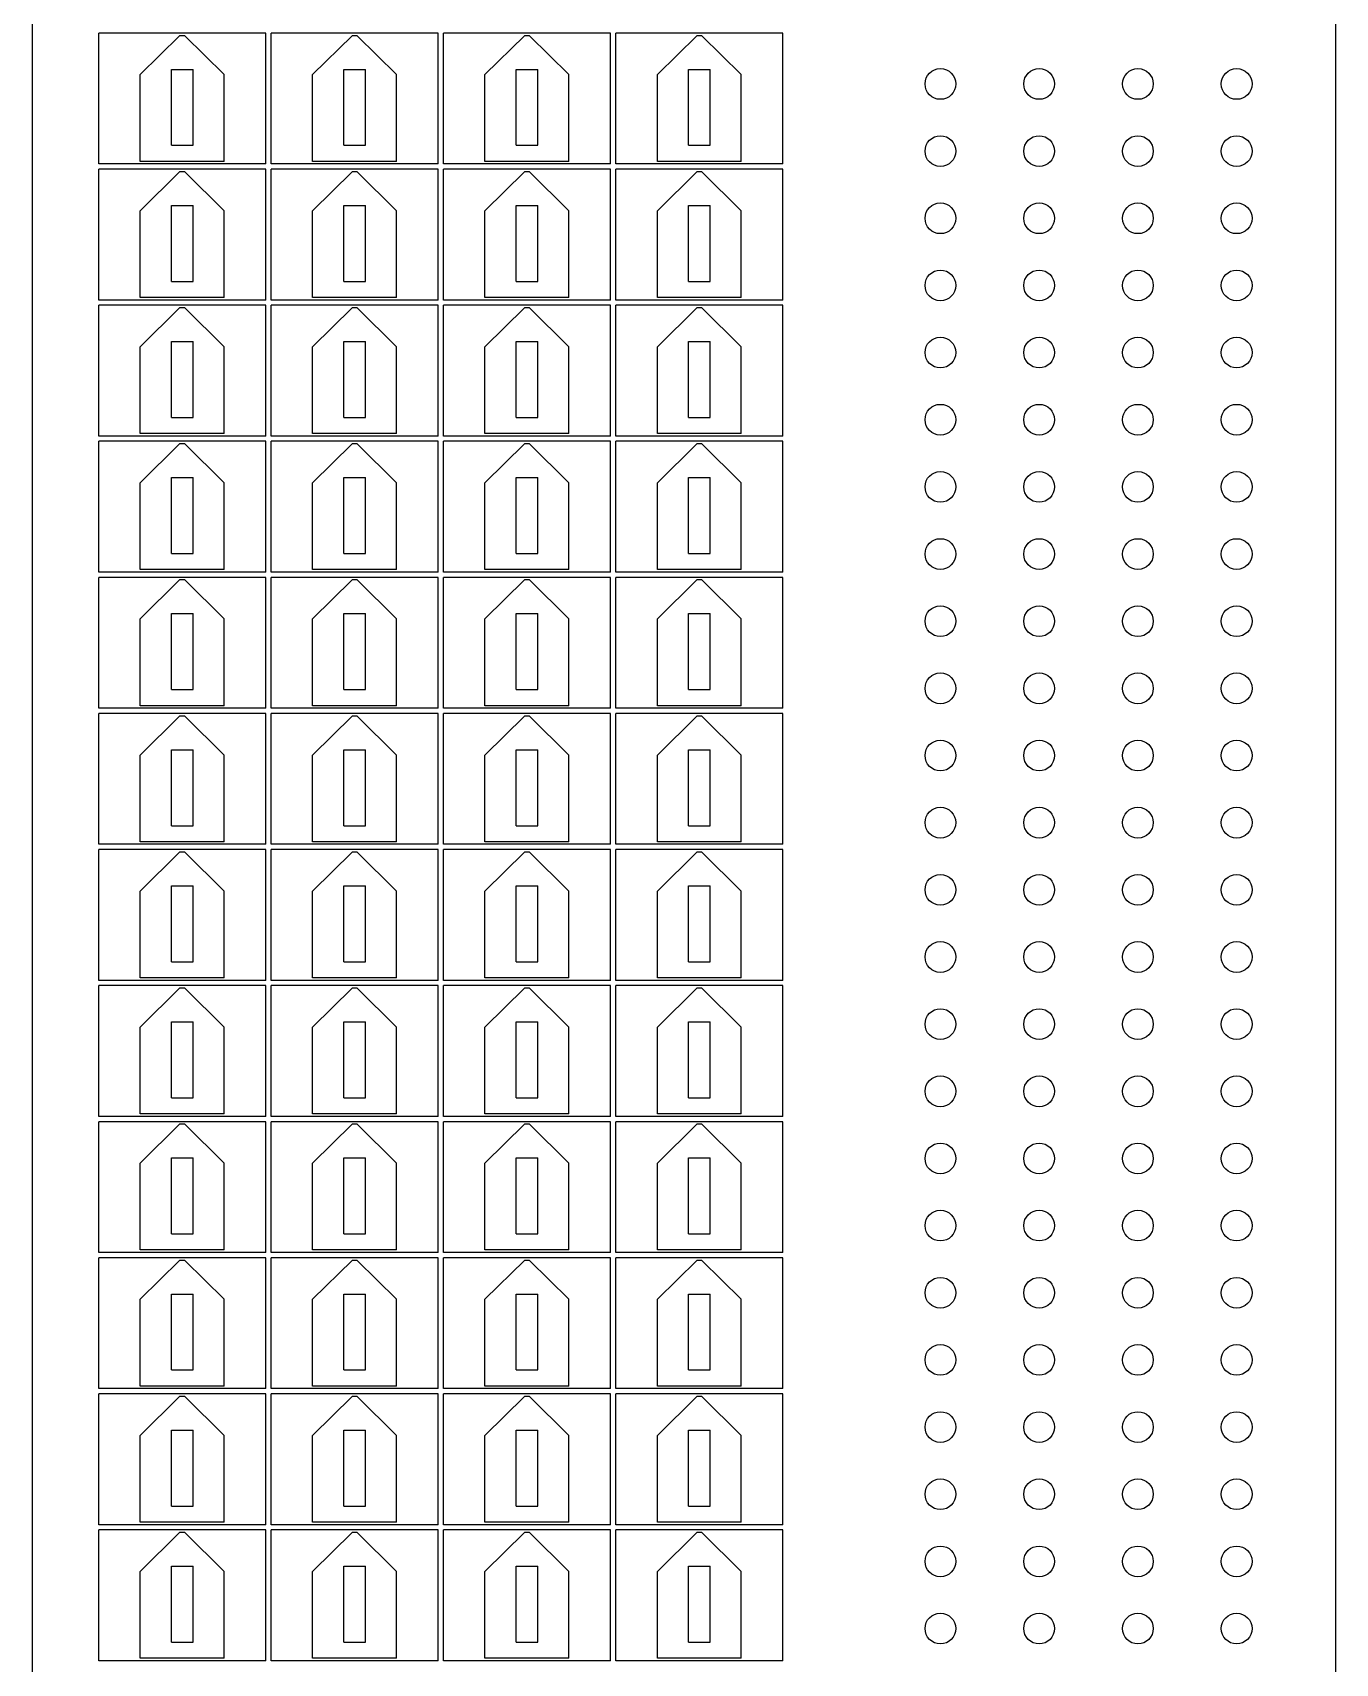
# Model space of a CAD drawing. Header units: millimetres. Extents: x 841 to 1682, y 0 to 594.
# Drawn here: x 1204.242 to 1208.005, y 458.581 to 463.293 of the extents above; entities that cross this region are included whole.
import ezdxf

# ---------------------------------------------------------------- set-up
doc = ezdxf.new("R2010")
doc.units = ezdxf.units.MM
doc.layers.add('A', color=4, linetype='Continuous')

msp = doc.modelspace()

# ---------------------------------------------------------------- linework, layer by layer
at = {"layer": 'A'}
for p, q in [((1204.2418, 454.5347), (1204.2418, 467.327)), ((1208.005, 465.8374), (1208.005, 455.6454))]:
    msp.add_line(p, q, dxfattribs=at)
at = {"layer": 'A', "color": 2}
for p, q in [((1204.9155, 463.2913), (1204.4327, 463.2913)), ((1204.4327, 462.9132), (1204.4327, 463.2913)), ((1204.6665, 463.2838), (1204.5528, 463.1712)), ((1204.6817, 463.2838), (1204.6665, 463.2838)), ((1204.6817, 463.2838), (1204.7954, 463.1712)), ((1204.9155, 462.9132), (1204.9155, 463.2913)), ((1205.4134, 463.2913), (1204.9306, 463.2913)), ((1204.9306, 462.9132), (1204.9306, 463.2913)), ((1205.1644, 463.2838), (1205.0507, 463.1712)), ((1205.1796, 463.2838), (1205.1644, 463.2838)), ((1205.1796, 463.2838), (1205.2933, 463.1712)), ((1205.4134, 462.9132), (1205.4134, 463.2913)), ((1205.9112, 463.2913), (1205.4284, 463.2913)), ((1205.4284, 462.9132), (1205.4284, 463.2913)), ((1205.6622, 463.2838), (1205.5485, 463.1712)), ((1205.6774, 463.2838), (1205.6622, 463.2838)), ((1205.6774, 463.2838), (1205.7911, 463.1712)), ((1205.9112, 462.9132), (1205.9112, 463.2913)), ((1206.4091, 463.2913), (1205.9262, 463.2913)), ((1205.9262, 462.9132), (1205.9262, 463.2913)), ((1206.1601, 463.2838), (1206.0464, 463.1712)), ((1206.1752, 463.2838), (1206.1601, 463.2838)), ((1206.1752, 463.2838), (1206.289, 463.1712)), ((1206.4091, 462.9132), (1206.4091, 463.2913)), ((1204.5528, 462.9207), (1204.5528, 463.1712)), ((1204.6429, 463.1865), (1204.7053, 463.1865)), ((1204.6429, 462.967), (1204.6429, 463.1865)), ((1204.7053, 462.967), (1204.7053, 463.1865)), ((1204.7954, 462.9207), (1204.7954, 463.1712)), ((1205.0507, 462.9207), (1205.0507, 463.1712)), ((1205.1408, 463.1865), (1205.2032, 463.1865)), ((1205.1408, 462.967), (1205.1408, 463.1865)), ((1205.2032, 462.967), (1205.2032, 463.1865)), ((1205.2933, 462.9207), (1205.2933, 463.1712)), ((1205.5485, 462.9207), (1205.5485, 463.1712)), ((1205.6386, 463.1865), (1205.701, 463.1865)), ((1205.6386, 462.967), (1205.6386, 463.1865)), ((1205.701, 462.967), (1205.701, 463.1865)), ((1205.7911, 462.9207), (1205.7911, 463.1712)), ((1206.0464, 462.9207), (1206.0464, 463.1712)), ((1206.1365, 463.1865), (1206.1989, 463.1865)), ((1206.1365, 462.967), (1206.1365, 463.1865)), ((1206.1989, 462.967), (1206.1989, 463.1865)), ((1206.289, 462.9207), (1206.289, 463.1712)), ((1204.6429, 462.967), (1204.7053, 462.967)), ((1205.1408, 462.967), (1205.2032, 462.967)), ((1205.6386, 462.967), (1205.701, 462.967)), ((1206.1365, 462.967), (1206.1989, 462.967)), ((1204.9155, 462.9132), (1204.4327, 462.9132)), ((1204.4327, 462.52), (1204.4327, 462.8982)), ((1204.9155, 462.8982), (1204.4327, 462.8982)), ((1204.7954, 462.9207), (1204.5528, 462.9207)), ((1204.6665, 462.8907), (1204.5528, 462.778)), ((1204.6817, 462.8907), (1204.6665, 462.8907)), ((1204.6817, 462.8907), (1204.7954, 462.778)), ((1204.9155, 462.52), (1204.9155, 462.8982)), ((1205.4134, 462.9132), (1204.9306, 462.9132)), ((1204.9306, 462.52), (1204.9306, 462.8982)), ((1205.4134, 462.8982), (1204.9306, 462.8982)), ((1205.2933, 462.9207), (1205.0507, 462.9207)), ((1205.1644, 462.8907), (1205.0507, 462.778)), ((1205.1796, 462.8907), (1205.1644, 462.8907)), ((1205.1796, 462.8907), (1205.2933, 462.778)), ((1205.4134, 462.52), (1205.4134, 462.8982)), ((1205.9112, 462.9132), (1205.4284, 462.9132)), ((1205.4284, 462.52), (1205.4284, 462.8982)), ((1205.9112, 462.8982), (1205.4284, 462.8982)), ((1205.7911, 462.9207), (1205.5485, 462.9207)), ((1205.6622, 462.8907), (1205.5485, 462.778)), ((1205.6774, 462.8907), (1205.6622, 462.8907)), ((1205.6774, 462.8907), (1205.7911, 462.778)), ((1205.9112, 462.52), (1205.9112, 462.8982)), ((1206.4091, 462.9132), (1205.9262, 462.9132)), ((1206.4091, 462.8982), (1205.9262, 462.8982)), ((1205.9262, 462.52), (1205.9262, 462.8982)), ((1206.289, 462.9207), (1206.0464, 462.9207)), ((1206.1601, 462.8907), (1206.0464, 462.778)), ((1206.1752, 462.8907), (1206.1601, 462.8907)), ((1206.1752, 462.8907), (1206.289, 462.778)), ((1206.4091, 462.52), (1206.4091, 462.8982)), ((1204.6429, 462.5738), (1204.6429, 462.7934)), ((1204.6429, 462.7934), (1204.7053, 462.7934)), ((1204.7053, 462.5738), (1204.7053, 462.7934)), ((1205.1408, 462.5738), (1205.1408, 462.7934)), ((1205.1408, 462.7934), (1205.2032, 462.7934)), ((1205.2032, 462.5738), (1205.2032, 462.7934)), ((1205.6386, 462.5738), (1205.6386, 462.7934)), ((1205.6386, 462.7934), (1205.701, 462.7934)), ((1205.701, 462.5738), (1205.701, 462.7934)), ((1206.1365, 462.7934), (1206.1989, 462.7934)), ((1206.1365, 462.5738), (1206.1365, 462.7934)), ((1206.1989, 462.5738), (1206.1989, 462.7934)), ((1204.5528, 462.5275), (1204.5528, 462.778)), ((1204.7954, 462.5275), (1204.7954, 462.778)), ((1205.0507, 462.5275), (1205.0507, 462.778)), ((1205.2933, 462.5275), (1205.2933, 462.778)), ((1205.5485, 462.5275), (1205.5485, 462.778)), ((1205.7911, 462.5275), (1205.7911, 462.778)), ((1206.0464, 462.5275), (1206.0464, 462.778)), ((1206.289, 462.5275), (1206.289, 462.778)), ((1204.6429, 462.5738), (1204.7053, 462.5738)), ((1205.1408, 462.5738), (1205.2032, 462.5738)), ((1205.6386, 462.5738), (1205.701, 462.5738)), ((1206.1365, 462.5738), (1206.1989, 462.5738)), ((1204.9155, 462.52), (1204.4327, 462.52)), ((1204.9155, 462.505), (1204.4327, 462.505)), ((1204.4327, 462.1269), (1204.4327, 462.505)), ((1204.7954, 462.5275), (1204.5528, 462.5275)), ((1204.9155, 462.1269), (1204.9155, 462.505)), ((1205.4134, 462.52), (1204.9306, 462.52)), ((1204.9306, 462.1269), (1204.9306, 462.505)), ((1205.4134, 462.505), (1204.9306, 462.505)), ((1205.2933, 462.5275), (1205.0507, 462.5275)), ((1205.4134, 462.1269), (1205.4134, 462.505)), ((1205.9112, 462.52), (1205.4284, 462.52)), ((1205.4284, 462.1269), (1205.4284, 462.505)), ((1205.9112, 462.505), (1205.4284, 462.505)), ((1205.7911, 462.5275), (1205.5485, 462.5275)), ((1205.9112, 462.1269), (1205.9112, 462.505)), ((1206.4091, 462.52), (1205.9262, 462.52)), ((1206.4091, 462.505), (1205.9262, 462.505)), ((1205.9262, 462.1269), (1205.9262, 462.505)), ((1206.289, 462.5275), (1206.0464, 462.5275)), ((1206.4091, 462.1269), (1206.4091, 462.505)), ((1204.6665, 462.4975), (1204.5528, 462.3849)), ((1204.6817, 462.4975), (1204.6665, 462.4975)), ((1204.6817, 462.4975), (1204.7954, 462.3849)), ((1205.1644, 462.4975), (1205.0507, 462.3849)), ((1205.1796, 462.4975), (1205.1644, 462.4975)), ((1205.1796, 462.4975), (1205.2933, 462.3849)), ((1205.6622, 462.4975), (1205.5485, 462.3849)), ((1205.6774, 462.4975), (1205.6622, 462.4975)), ((1205.6774, 462.4975), (1205.7911, 462.3849)), ((1206.1601, 462.4975), (1206.0464, 462.3849)), ((1206.1752, 462.4975), (1206.1601, 462.4975)), ((1206.1752, 462.4975), (1206.289, 462.3849)), ((1204.5528, 462.1344), (1204.5528, 462.3849)), ((1204.6429, 462.4002), (1204.7053, 462.4002)), ((1204.6429, 462.1807), (1204.6429, 462.4002)), ((1204.7053, 462.1807), (1204.7053, 462.4002)), ((1204.7954, 462.1344), (1204.7954, 462.3849)), ((1205.0507, 462.1344), (1205.0507, 462.3849)), ((1205.1408, 462.4002), (1205.2032, 462.4002)), ((1205.1408, 462.1807), (1205.1408, 462.4002)), ((1205.2032, 462.1807), (1205.2032, 462.4002)), ((1205.2933, 462.1344), (1205.2933, 462.3849)), ((1205.5485, 462.1344), (1205.5485, 462.3849)), ((1205.6386, 462.4002), (1205.701, 462.4002)), ((1205.6386, 462.1807), (1205.6386, 462.4002)), ((1205.701, 462.1807), (1205.701, 462.4002)), ((1205.7911, 462.1344), (1205.7911, 462.3849)), ((1206.0464, 462.1344), (1206.0464, 462.3849)), ((1206.1365, 462.4002), (1206.1989, 462.4002)), ((1206.1365, 462.1807), (1206.1365, 462.4002)), ((1206.1989, 462.1807), (1206.1989, 462.4002)), ((1206.289, 462.1344), (1206.289, 462.3849)), ((1204.6429, 462.1807), (1204.7053, 462.1807)), ((1205.1408, 462.1807), (1205.2032, 462.1807)), ((1205.6386, 462.1807), (1205.701, 462.1807)), ((1206.1365, 462.1807), (1206.1989, 462.1807)), ((1204.9155, 462.1269), (1204.4327, 462.1269)), ((1204.7954, 462.1344), (1204.5528, 462.1344)), ((1205.4134, 462.1269), (1204.9306, 462.1269)), ((1205.2933, 462.1344), (1205.0507, 462.1344)), ((1205.9112, 462.1269), (1205.4284, 462.1269)), ((1205.7911, 462.1344), (1205.5485, 462.1344)), ((1206.4091, 462.1269), (1205.9262, 462.1269)), ((1206.289, 462.1344), (1206.0464, 462.1344)), ((1204.4327, 461.7337), (1204.4327, 462.1118)), ((1204.9155, 462.1118), (1204.4327, 462.1118)), ((1204.6665, 462.1043), (1204.5528, 461.9917)), ((1204.6817, 462.1043), (1204.6665, 462.1043)), ((1204.6817, 462.1043), (1204.7954, 461.9917)), ((1204.9155, 461.7337), (1204.9155, 462.1118)), ((1204.9306, 461.7337), (1204.9306, 462.1118)), ((1205.4134, 462.1118), (1204.9306, 462.1118)), ((1205.1644, 462.1043), (1205.0507, 461.9917)), ((1205.1796, 462.1043), (1205.1644, 462.1043)), ((1205.1796, 462.1043), (1205.2933, 461.9917)), ((1205.4134, 461.7337), (1205.4134, 462.1118)), ((1205.4284, 461.7337), (1205.4284, 462.1118)), ((1205.9112, 462.1118), (1205.4284, 462.1118)), ((1205.6622, 462.1043), (1205.5485, 461.9917)), ((1205.6774, 462.1043), (1205.6622, 462.1043)), ((1205.6774, 462.1043), (1205.7911, 461.9917)), ((1205.9112, 461.7337), (1205.9112, 462.1118)), ((1206.4091, 462.1118), (1205.9262, 462.1118)), ((1205.9262, 461.7337), (1205.9262, 462.1118)), ((1206.1601, 462.1043), (1206.0464, 461.9917)), ((1206.1752, 462.1043), (1206.1601, 462.1043)), ((1206.1752, 462.1043), (1206.289, 461.9917)), ((1206.4091, 461.7337), (1206.4091, 462.1118)), ((1204.5528, 461.7412), (1204.5528, 461.9917)), ((1204.6429, 461.7875), (1204.6429, 462.007)), ((1204.6429, 462.007), (1204.7053, 462.007)), ((1204.7053, 461.7875), (1204.7053, 462.007)), ((1204.7954, 461.7412), (1204.7954, 461.9917)), ((1205.0507, 461.7412), (1205.0507, 461.9917)), ((1205.1408, 461.7875), (1205.1408, 462.007)), ((1205.1408, 462.007), (1205.2032, 462.007)), ((1205.2032, 461.7875), (1205.2032, 462.007)), ((1205.2933, 461.7412), (1205.2933, 461.9917)), ((1205.5485, 461.7412), (1205.5485, 461.9917)), ((1205.6386, 461.7875), (1205.6386, 462.007)), ((1205.6386, 462.007), (1205.701, 462.007)), ((1205.701, 461.7875), (1205.701, 462.007)), ((1205.7911, 461.7412), (1205.7911, 461.9917)), ((1206.0464, 461.7412), (1206.0464, 461.9917)), ((1206.1365, 461.7875), (1206.1365, 462.007)), ((1206.1365, 462.007), (1206.1989, 462.007)), ((1206.1989, 461.7875), (1206.1989, 462.007)), ((1206.289, 461.7412), (1206.289, 461.9917)), ((1204.6429, 461.7875), (1204.7053, 461.7875)), ((1205.1408, 461.7875), (1205.2032, 461.7875)), ((1205.6386, 461.7875), (1205.701, 461.7875)), ((1206.1365, 461.7875), (1206.1989, 461.7875)), ((1204.9155, 461.7337), (1204.4327, 461.7337)), ((1204.9155, 461.7187), (1204.4327, 461.7187)), ((1204.4327, 461.3405), (1204.4327, 461.7187)), ((1204.7954, 461.7412), (1204.5528, 461.7412)), ((1204.6665, 461.7112), (1204.5528, 461.5986)), ((1204.6817, 461.7112), (1204.6665, 461.7112)), ((1204.6817, 461.7112), (1204.7954, 461.5986)), ((1204.9155, 461.3405), (1204.9155, 461.7187)), ((1205.4134, 461.7337), (1204.9306, 461.7337)), ((1205.4134, 461.7187), (1204.9306, 461.7187)), ((1204.9306, 461.3405), (1204.9306, 461.7187)), ((1205.2933, 461.7412), (1205.0507, 461.7412)), ((1205.1644, 461.7112), (1205.0507, 461.5986)), ((1205.1796, 461.7112), (1205.1644, 461.7112)), ((1205.1796, 461.7112), (1205.2933, 461.5986)), ((1205.4134, 461.3405), (1205.4134, 461.7187)), ((1205.9112, 461.7337), (1205.4284, 461.7337)), ((1205.4284, 461.3405), (1205.4284, 461.7187)), ((1205.9112, 461.7187), (1205.4284, 461.7187)), ((1205.7911, 461.7412), (1205.5485, 461.7412)), ((1205.6622, 461.7112), (1205.5485, 461.5986)), ((1205.6774, 461.7112), (1205.6622, 461.7112)), ((1205.6774, 461.7112), (1205.7911, 461.5986)), ((1205.9112, 461.3405), (1205.9112, 461.7187)), ((1206.4091, 461.7337), (1205.9262, 461.7337)), ((1206.4091, 461.7187), (1205.9262, 461.7187)), ((1205.9262, 461.3405), (1205.9262, 461.7187)), ((1206.289, 461.7412), (1206.0464, 461.7412)), ((1206.1601, 461.7112), (1206.0464, 461.5986)), ((1206.1752, 461.7112), (1206.1601, 461.7112)), ((1206.1752, 461.7112), (1206.289, 461.5986)), ((1206.4091, 461.3405), (1206.4091, 461.7187)), ((1204.6429, 461.3944), (1204.6429, 461.6139)), ((1204.6429, 461.6139), (1204.7053, 461.6139)), ((1204.7053, 461.3944), (1204.7053, 461.6139)), ((1205.1408, 461.6139), (1205.2032, 461.6139)), ((1205.1408, 461.3944), (1205.1408, 461.6139)), ((1205.2032, 461.3944), (1205.2032, 461.6139)), ((1205.6386, 461.6139), (1205.701, 461.6139)), ((1205.6386, 461.3944), (1205.6386, 461.6139)), ((1205.701, 461.3944), (1205.701, 461.6139)), ((1206.1365, 461.6139), (1206.1989, 461.6139)), ((1206.1365, 461.3944), (1206.1365, 461.6139)), ((1206.1989, 461.3944), (1206.1989, 461.6139)), ((1204.5528, 461.348), (1204.5528, 461.5986)), ((1204.7954, 461.348), (1204.7954, 461.5986)), ((1205.0507, 461.348), (1205.0507, 461.5986)), ((1205.2933, 461.348), (1205.2933, 461.5986)), ((1205.5485, 461.348), (1205.5485, 461.5986)), ((1205.7911, 461.348), (1205.7911, 461.5986)), ((1206.0464, 461.348), (1206.0464, 461.5986)), ((1206.289, 461.348), (1206.289, 461.5986)), ((1204.6429, 461.3944), (1204.7053, 461.3944)), ((1205.1408, 461.3944), (1205.2032, 461.3944)), ((1205.6386, 461.3944), (1205.701, 461.3944)), ((1206.1365, 461.3944), (1206.1989, 461.3944)), ((1204.9155, 461.3405), (1204.4327, 461.3405)), ((1204.9155, 461.3255), (1204.4327, 461.3255)), ((1204.4327, 460.9474), (1204.4327, 461.3255)), ((1204.7954, 461.348), (1204.5528, 461.348)), ((1204.9155, 460.9474), (1204.9155, 461.3255)), ((1205.4134, 461.3405), (1204.9306, 461.3405)), ((1204.9306, 460.9474), (1204.9306, 461.3255)), ((1205.4134, 461.3255), (1204.9306, 461.3255)), ((1205.2933, 461.348), (1205.0507, 461.348)), ((1205.4134, 460.9474), (1205.4134, 461.3255)), ((1205.9112, 461.3405), (1205.4284, 461.3405)), ((1205.4284, 460.9474), (1205.4284, 461.3255)), ((1205.9112, 461.3255), (1205.4284, 461.3255)), ((1205.7911, 461.348), (1205.5485, 461.348)), ((1205.9112, 460.9474), (1205.9112, 461.3255)), ((1206.4091, 461.3405), (1205.9262, 461.3405)), ((1206.4091, 461.3255), (1205.9262, 461.3255)), ((1205.9262, 460.9474), (1205.9262, 461.3255)), ((1206.289, 461.348), (1206.0464, 461.348)), ((1206.4091, 460.9474), (1206.4091, 461.3255)), ((1204.6665, 461.318), (1204.5528, 461.2054)), ((1204.6817, 461.318), (1204.6665, 461.318)), ((1204.6817, 461.318), (1204.7954, 461.2054)), ((1205.1644, 461.318), (1205.0507, 461.2054)), ((1205.1796, 461.318), (1205.1644, 461.318)), ((1205.1796, 461.318), (1205.2933, 461.2054)), ((1205.6622, 461.318), (1205.5485, 461.2054)), ((1205.6774, 461.318), (1205.6622, 461.318)), ((1205.6774, 461.318), (1205.7911, 461.2054)), ((1206.1601, 461.318), (1206.0464, 461.2054)), ((1206.1752, 461.318), (1206.1601, 461.318)), ((1206.1752, 461.318), (1206.289, 461.2054)), ((1204.5528, 460.9549), (1204.5528, 461.2054)), ((1204.6429, 461.0012), (1204.6429, 461.2207)), ((1204.6429, 461.2207), (1204.7053, 461.2207)), ((1204.7053, 461.0012), (1204.7053, 461.2207)), ((1204.7954, 460.9549), (1204.7954, 461.2054)), ((1205.0507, 460.9549), (1205.0507, 461.2054)), ((1205.1408, 461.2207), (1205.2032, 461.2207)), ((1205.1408, 461.0012), (1205.1408, 461.2207)), ((1205.2032, 461.0012), (1205.2032, 461.2207)), ((1205.2933, 460.9549), (1205.2933, 461.2054)), ((1205.5485, 460.9549), (1205.5485, 461.2054)), ((1205.6386, 461.2207), (1205.701, 461.2207)), ((1205.6386, 461.0012), (1205.6386, 461.2207)), ((1205.701, 461.0012), (1205.701, 461.2207)), ((1205.7911, 460.9549), (1205.7911, 461.2054)), ((1206.0464, 460.9549), (1206.0464, 461.2054)), ((1206.1365, 461.2207), (1206.1989, 461.2207)), ((1206.1365, 461.0012), (1206.1365, 461.2207)), ((1206.1989, 461.0012), (1206.1989, 461.2207)), ((1206.289, 460.9549), (1206.289, 461.2054)), ((1204.6429, 461.0012), (1204.7053, 461.0012)), ((1205.1408, 461.0012), (1205.2032, 461.0012)), ((1205.6386, 461.0012), (1205.701, 461.0012)), ((1206.1365, 461.0012), (1206.1989, 461.0012)), ((1204.9155, 460.9474), (1204.4327, 460.9474)), ((1204.7954, 460.9549), (1204.5528, 460.9549)), ((1205.4134, 460.9474), (1204.9306, 460.9474)), ((1205.2933, 460.9549), (1205.0507, 460.9549)), ((1205.9112, 460.9474), (1205.4284, 460.9474)), ((1205.7911, 460.9549), (1205.5485, 460.9549)), ((1206.4091, 460.9474), (1205.9262, 460.9474)), ((1206.289, 460.9549), (1206.0464, 460.9549)), ((1204.9155, 460.9324), (1204.4327, 460.9324)), ((1204.4327, 460.5542), (1204.4327, 460.9324)), ((1204.6665, 460.9249), (1204.5528, 460.8122)), ((1204.6817, 460.9249), (1204.6665, 460.9249)), ((1204.6817, 460.9249), (1204.7954, 460.8122)), ((1204.9155, 460.5542), (1204.9155, 460.9324)), ((1204.9306, 460.5542), (1204.9306, 460.9324)), ((1205.4134, 460.9324), (1204.9306, 460.9324)), ((1205.1644, 460.9249), (1205.0507, 460.8122)), ((1205.1796, 460.9249), (1205.1644, 460.9249)), ((1205.1796, 460.9249), (1205.2933, 460.8122)), ((1205.4134, 460.5542), (1205.4134, 460.9324)), ((1205.4284, 460.5542), (1205.4284, 460.9324)), ((1205.9112, 460.9324), (1205.4284, 460.9324)), ((1205.6622, 460.9249), (1205.5485, 460.8122)), ((1205.6774, 460.9249), (1205.6622, 460.9249)), ((1205.6774, 460.9249), (1205.7911, 460.8122)), ((1205.9112, 460.5542), (1205.9112, 460.9324)), ((1206.4091, 460.9324), (1205.9262, 460.9324)), ((1205.9262, 460.5542), (1205.9262, 460.9324)), ((1206.1601, 460.9249), (1206.0464, 460.8122)), ((1206.1752, 460.9249), (1206.1601, 460.9249)), ((1206.1752, 460.9249), (1206.289, 460.8122)), ((1206.4091, 460.5542), (1206.4091, 460.9324)), ((1204.5528, 460.5617), (1204.5528, 460.8122)), ((1204.6429, 460.608), (1204.6429, 460.8276)), ((1204.6429, 460.8276), (1204.7053, 460.8276)), ((1204.7053, 460.608), (1204.7053, 460.8276)), ((1204.7954, 460.5617), (1204.7954, 460.8122)), ((1205.0507, 460.5617), (1205.0507, 460.8122)), ((1205.1408, 460.8276), (1205.2032, 460.8276)), ((1205.1408, 460.608), (1205.1408, 460.8276)), ((1205.2032, 460.608), (1205.2032, 460.8276)), ((1205.2933, 460.5617), (1205.2933, 460.8122)), ((1205.5485, 460.5617), (1205.5485, 460.8122)), ((1205.6386, 460.8276), (1205.701, 460.8276)), ((1205.6386, 460.608), (1205.6386, 460.8276)), ((1205.701, 460.608), (1205.701, 460.8276)), ((1205.7911, 460.5617), (1205.7911, 460.8122)), ((1206.0464, 460.5617), (1206.0464, 460.8122)), ((1206.1365, 460.8276), (1206.1989, 460.8276)), ((1206.1365, 460.608), (1206.1365, 460.8276)), ((1206.1989, 460.608), (1206.1989, 460.8276)), ((1206.289, 460.5617), (1206.289, 460.8122)), ((1204.6429, 460.608), (1204.7053, 460.608)), ((1205.1408, 460.608), (1205.2032, 460.608)), ((1205.6386, 460.608), (1205.701, 460.608)), ((1206.1365, 460.608), (1206.1989, 460.608)), ((1204.9155, 460.5542), (1204.4327, 460.5542)), ((1204.9155, 460.5392), (1204.4327, 460.5392)), ((1204.4327, 460.1611), (1204.4327, 460.5392)), ((1204.7954, 460.5617), (1204.5528, 460.5617)), ((1204.6665, 460.5317), (1204.5528, 460.4191)), ((1204.6817, 460.5317), (1204.6665, 460.5317)), ((1204.6817, 460.5317), (1204.7954, 460.4191)), ((1204.9155, 460.1611), (1204.9155, 460.5392)), ((1205.4134, 460.5542), (1204.9306, 460.5542)), ((1205.4134, 460.5392), (1204.9306, 460.5392)), ((1204.9306, 460.1611), (1204.9306, 460.5392)), ((1205.2933, 460.5617), (1205.0507, 460.5617)), ((1205.1644, 460.5317), (1205.0507, 460.4191)), ((1205.1796, 460.5317), (1205.1644, 460.5317)), ((1205.1796, 460.5317), (1205.2933, 460.4191)), ((1205.4134, 460.1611), (1205.4134, 460.5392)), ((1205.9112, 460.5542), (1205.4284, 460.5542)), ((1205.9112, 460.5392), (1205.4284, 460.5392)), ((1205.4284, 460.1611), (1205.4284, 460.5392)), ((1205.7911, 460.5617), (1205.5485, 460.5617)), ((1205.6622, 460.5317), (1205.5485, 460.4191)), ((1205.6774, 460.5317), (1205.6622, 460.5317)), ((1205.6774, 460.5317), (1205.7911, 460.4191)), ((1205.9112, 460.1611), (1205.9112, 460.5392)), ((1206.4091, 460.5542), (1205.9262, 460.5542)), ((1206.4091, 460.5392), (1205.9262, 460.5392)), ((1205.9262, 460.1611), (1205.9262, 460.5392)), ((1206.289, 460.5617), (1206.0464, 460.5617)), ((1206.1601, 460.5317), (1206.0464, 460.4191)), ((1206.1752, 460.5317), (1206.1601, 460.5317)), ((1206.1752, 460.5317), (1206.289, 460.4191)), ((1206.4091, 460.1611), (1206.4091, 460.5392)), ((1204.6429, 460.4344), (1204.7053, 460.4344)), ((1204.6429, 460.2149), (1204.6429, 460.4344)), ((1204.7053, 460.2149), (1204.7053, 460.4344)), ((1205.1408, 460.4344), (1205.2032, 460.4344)), ((1205.1408, 460.2149), (1205.1408, 460.4344)), ((1205.2032, 460.2149), (1205.2032, 460.4344)), ((1205.6386, 460.4344), (1205.701, 460.4344)), ((1205.6386, 460.2149), (1205.6386, 460.4344)), ((1205.701, 460.2149), (1205.701, 460.4344)), ((1206.1365, 460.4344), (1206.1989, 460.4344)), ((1206.1365, 460.2149), (1206.1365, 460.4344)), ((1206.1989, 460.2149), (1206.1989, 460.4344)), ((1204.5528, 460.1686), (1204.5528, 460.4191)), ((1204.7954, 460.1686), (1204.7954, 460.4191)), ((1205.0507, 460.1686), (1205.0507, 460.4191)), ((1205.2933, 460.1686), (1205.2933, 460.4191)), ((1205.5485, 460.1686), (1205.5485, 460.4191)), ((1205.7911, 460.1686), (1205.7911, 460.4191)), ((1206.0464, 460.1686), (1206.0464, 460.4191)), ((1206.289, 460.1686), (1206.289, 460.4191)), ((1204.6429, 460.2149), (1204.7053, 460.2149)), ((1205.1408, 460.2149), (1205.2032, 460.2149)), ((1205.6386, 460.2149), (1205.701, 460.2149)), ((1206.1365, 460.2149), (1206.1989, 460.2149)), ((1204.9155, 460.1611), (1204.4327, 460.1611)), ((1204.7954, 460.1686), (1204.5528, 460.1686)), ((1205.4134, 460.1611), (1204.9306, 460.1611)), ((1205.2933, 460.1686), (1205.0507, 460.1686)), ((1205.9112, 460.1611), (1205.4284, 460.1611)), ((1205.7911, 460.1686), (1205.5485, 460.1686)), ((1206.4091, 460.1611), (1205.9262, 460.1611)), ((1206.289, 460.1686), (1206.0464, 460.1686)), ((1204.9155, 460.146), (1204.4327, 460.146)), ((1204.4327, 459.7679), (1204.4327, 460.146)), ((1204.6665, 460.1385), (1204.5528, 460.0259)), ((1204.6817, 460.1385), (1204.6665, 460.1385)), ((1204.6817, 460.1385), (1204.7954, 460.0259)), ((1204.9155, 459.7679), (1204.9155, 460.146)), ((1204.9306, 459.7679), (1204.9306, 460.146)), ((1205.4134, 460.146), (1204.9306, 460.146)), ((1205.1644, 460.1385), (1205.0507, 460.0259)), ((1205.1796, 460.1385), (1205.1644, 460.1385)), ((1205.1796, 460.1385), (1205.2933, 460.0259)), ((1205.4134, 459.7679), (1205.4134, 460.146)), ((1205.4284, 459.7679), (1205.4284, 460.146)), ((1205.9112, 460.146), (1205.4284, 460.146)), ((1205.6622, 460.1385), (1205.5485, 460.0259)), ((1205.6774, 460.1385), (1205.6622, 460.1385)), ((1205.6774, 460.1385), (1205.7911, 460.0259)), ((1205.9112, 459.7679), (1205.9112, 460.146)), ((1206.4091, 460.146), (1205.9262, 460.146)), ((1205.9262, 459.7679), (1205.9262, 460.146)), ((1206.1601, 460.1385), (1206.0464, 460.0259)), ((1206.1752, 460.1385), (1206.1601, 460.1385)), ((1206.1752, 460.1385), (1206.289, 460.0259)), ((1206.4091, 459.7679), (1206.4091, 460.146)), ((1204.5528, 459.7754), (1204.5528, 460.0259)), ((1204.6429, 459.8217), (1204.6429, 460.0412)), ((1204.6429, 460.0412), (1204.7053, 460.0412)), ((1204.7053, 459.8217), (1204.7053, 460.0412)), ((1204.7954, 459.7754), (1204.7954, 460.0259)), ((1205.0507, 459.7754), (1205.0507, 460.0259)), ((1205.1408, 460.0412), (1205.2032, 460.0412)), ((1205.1408, 459.8217), (1205.1408, 460.0412)), ((1205.2032, 459.8217), (1205.2032, 460.0412)), ((1205.2933, 459.7754), (1205.2933, 460.0259)), ((1205.5485, 459.7754), (1205.5485, 460.0259)), ((1205.6386, 460.0412), (1205.701, 460.0412)), ((1205.6386, 459.8217), (1205.6386, 460.0412)), ((1205.701, 459.8217), (1205.701, 460.0412)), ((1205.7911, 459.7754), (1205.7911, 460.0259)), ((1206.0464, 459.7754), (1206.0464, 460.0259)), ((1206.1365, 460.0412), (1206.1989, 460.0412)), ((1206.1365, 459.8217), (1206.1365, 460.0412)), ((1206.1989, 459.8217), (1206.1989, 460.0412)), ((1206.289, 459.7754), (1206.289, 460.0259)), ((1204.6429, 459.8217), (1204.7053, 459.8217)), ((1205.1408, 459.8217), (1205.2032, 459.8217)), ((1205.6386, 459.8217), (1205.701, 459.8217)), ((1206.1365, 459.8217), (1206.1989, 459.8217)), ((1204.7954, 459.7754), (1204.5528, 459.7754)), ((1205.2933, 459.7754), (1205.0507, 459.7754)), ((1205.7911, 459.7754), (1205.5485, 459.7754)), ((1206.289, 459.7754), (1206.0464, 459.7754)), ((1204.9155, 459.7679), (1204.4327, 459.7679)), ((1204.4327, 459.3747), (1204.4327, 459.7529)), ((1204.9155, 459.7529), (1204.4327, 459.7529)), ((1204.6665, 459.7454), (1204.5528, 459.6328)), ((1204.6817, 459.7454), (1204.6665, 459.7454)), ((1204.6817, 459.7454), (1204.7954, 459.6328)), ((1204.9155, 459.3747), (1204.9155, 459.7529)), ((1205.4134, 459.7679), (1204.9306, 459.7679)), ((1204.9306, 459.3747), (1204.9306, 459.7529)), ((1205.4134, 459.7529), (1204.9306, 459.7529)), ((1205.1644, 459.7454), (1205.0507, 459.6328)), ((1205.1796, 459.7454), (1205.1644, 459.7454)), ((1205.1796, 459.7454), (1205.2933, 459.6328)), ((1205.4134, 459.3747), (1205.4134, 459.7529)), ((1205.9112, 459.7679), (1205.4284, 459.7679)), ((1205.4284, 459.3747), (1205.4284, 459.7529)), ((1205.9112, 459.7529), (1205.4284, 459.7529)), ((1205.6622, 459.7454), (1205.5485, 459.6328)), ((1205.6774, 459.7454), (1205.6622, 459.7454)), ((1205.6774, 459.7454), (1205.7911, 459.6328)), ((1205.9112, 459.3747), (1205.9112, 459.7529)), ((1206.4091, 459.7679), (1205.9262, 459.7679)), ((1206.4091, 459.7529), (1205.9262, 459.7529)), ((1205.9262, 459.3747), (1205.9262, 459.7529)), ((1206.1601, 459.7454), (1206.0464, 459.6328)), ((1206.1752, 459.7454), (1206.1601, 459.7454)), ((1206.1752, 459.7454), (1206.289, 459.6328)), ((1206.4091, 459.3747), (1206.4091, 459.7529)), ((1204.5528, 459.3822), (1204.5528, 459.6328)), ((1204.6429, 459.4286), (1204.6429, 459.6481)), ((1204.6429, 459.6481), (1204.7053, 459.6481)), ((1204.7053, 459.4286), (1204.7053, 459.6481)), ((1204.7954, 459.3822), (1204.7954, 459.6328)), ((1205.0507, 459.3822), (1205.0507, 459.6328)), ((1205.1408, 459.6481), (1205.2032, 459.6481)), ((1205.1408, 459.4286), (1205.1408, 459.6481)), ((1205.2032, 459.4286), (1205.2032, 459.6481)), ((1205.2933, 459.3822), (1205.2933, 459.6328)), ((1205.5485, 459.3822), (1205.5485, 459.6328)), ((1205.6386, 459.6481), (1205.701, 459.6481)), ((1205.6386, 459.4286), (1205.6386, 459.6481)), ((1205.701, 459.4286), (1205.701, 459.6481)), ((1205.7911, 459.3822), (1205.7911, 459.6328)), ((1206.0464, 459.3822), (1206.0464, 459.6328)), ((1206.1365, 459.6481), (1206.1989, 459.6481)), ((1206.1365, 459.4286), (1206.1365, 459.6481)), ((1206.1989, 459.4286), (1206.1989, 459.6481)), ((1206.289, 459.3822), (1206.289, 459.6328)), ((1204.6429, 459.4286), (1204.7053, 459.4286)), ((1205.1408, 459.4286), (1205.2032, 459.4286)), ((1205.6386, 459.4286), (1205.701, 459.4286)), ((1206.1365, 459.4286), (1206.1989, 459.4286)), ((1204.9155, 459.3747), (1204.4327, 459.3747)), ((1204.4327, 458.9816), (1204.4327, 459.3597)), ((1204.9155, 459.3597), (1204.4327, 459.3597)), ((1204.7954, 459.3822), (1204.5528, 459.3822)), ((1204.6665, 459.3522), (1204.5528, 459.2396)), ((1204.6817, 459.3522), (1204.6665, 459.3522)), ((1204.6817, 459.3522), (1204.7954, 459.2396)), ((1204.9155, 458.9816), (1204.9155, 459.3597)), ((1205.4134, 459.3747), (1204.9306, 459.3747)), ((1204.9306, 458.9816), (1204.9306, 459.3597)), ((1205.4134, 459.3597), (1204.9306, 459.3597)), ((1205.2933, 459.3822), (1205.0507, 459.3822)), ((1205.1644, 459.3522), (1205.0507, 459.2396)), ((1205.1796, 459.3522), (1205.1644, 459.3522)), ((1205.1796, 459.3522), (1205.2933, 459.2396)), ((1205.4134, 458.9816), (1205.4134, 459.3597)), ((1205.9112, 459.3747), (1205.4284, 459.3747)), ((1205.4284, 458.9816), (1205.4284, 459.3597)), ((1205.9112, 459.3597), (1205.4284, 459.3597)), ((1205.7911, 459.3822), (1205.5485, 459.3822)), ((1205.6622, 459.3522), (1205.5485, 459.2396)), ((1205.6774, 459.3522), (1205.6622, 459.3522)), ((1205.6774, 459.3522), (1205.7911, 459.2396)), ((1205.9112, 458.9816), (1205.9112, 459.3597)), ((1206.4091, 459.3747), (1205.9262, 459.3747)), ((1206.4091, 459.3597), (1205.9262, 459.3597)), ((1205.9262, 458.9816), (1205.9262, 459.3597)), ((1206.289, 459.3822), (1206.0464, 459.3822)), ((1206.1601, 459.3522), (1206.0464, 459.2396)), ((1206.1752, 459.3522), (1206.1601, 459.3522)), ((1206.1752, 459.3522), (1206.289, 459.2396)), ((1206.4091, 458.9816), (1206.4091, 459.3597)), ((1204.6429, 459.0354), (1204.6429, 459.2549)), ((1204.6429, 459.2549), (1204.7053, 459.2549)), ((1204.7053, 459.0354), (1204.7053, 459.2549)), ((1205.1408, 459.2549), (1205.2032, 459.2549)), ((1205.1408, 459.0354), (1205.1408, 459.2549)), ((1205.2032, 459.0354), (1205.2032, 459.2549)), ((1205.6386, 459.2549), (1205.701, 459.2549)), ((1205.6386, 459.0354), (1205.6386, 459.2549)), ((1205.701, 459.0354), (1205.701, 459.2549)), ((1206.1365, 459.2549), (1206.1989, 459.2549)), ((1206.1365, 459.0354), (1206.1365, 459.2549)), ((1206.1989, 459.0354), (1206.1989, 459.2549)), ((1204.5528, 458.9891), (1204.5528, 459.2396)), ((1204.7954, 458.9891), (1204.7954, 459.2396)), ((1205.0507, 458.9891), (1205.0507, 459.2396)), ((1205.2933, 458.9891), (1205.2933, 459.2396)), ((1205.5485, 458.9891), (1205.5485, 459.2396)), ((1205.7911, 458.9891), (1205.7911, 459.2396)), ((1206.0464, 458.9891), (1206.0464, 459.2396)), ((1206.289, 458.9891), (1206.289, 459.2396)), ((1204.6429, 459.0354), (1204.7053, 459.0354)), ((1205.1408, 459.0354), (1205.2032, 459.0354)), ((1205.6386, 459.0354), (1205.701, 459.0354)), ((1206.1365, 459.0354), (1206.1989, 459.0354)), ((1204.9155, 458.9816), (1204.4327, 458.9816)), ((1204.7954, 458.9891), (1204.5528, 458.9891)), ((1205.4134, 458.9816), (1204.9306, 458.9816)), ((1205.2933, 458.9891), (1205.0507, 458.9891)), ((1205.9112, 458.9816), (1205.4284, 458.9816)), ((1205.7911, 458.9891), (1205.5485, 458.9891)), ((1206.4091, 458.9816), (1205.9262, 458.9816)), ((1206.289, 458.9891), (1206.0464, 458.9891)), ((1204.9155, 458.9666), (1204.4327, 458.9666)), ((1204.4327, 458.5884), (1204.4327, 458.9666)), ((1204.6665, 458.9591), (1204.5528, 458.8465)), ((1204.6817, 458.9591), (1204.6665, 458.9591)), ((1204.6817, 458.9591), (1204.7954, 458.8465)), ((1204.9155, 458.5884), (1204.9155, 458.9666)), ((1205.4134, 458.9666), (1204.9306, 458.9666)), ((1204.9306, 458.5884), (1204.9306, 458.9666)), ((1205.1644, 458.9591), (1205.0507, 458.8465)), ((1205.1796, 458.9591), (1205.1644, 458.9591)), ((1205.1796, 458.9591), (1205.2933, 458.8465)), ((1205.4134, 458.5884), (1205.4134, 458.9666)), ((1205.4284, 458.5884), (1205.4284, 458.9666)), ((1205.9112, 458.9666), (1205.4284, 458.9666)), ((1205.6622, 458.9591), (1205.5485, 458.8465)), ((1205.6774, 458.9591), (1205.6622, 458.9591)), ((1205.6774, 458.9591), (1205.7911, 458.8465)), ((1205.9112, 458.5884), (1205.9112, 458.9666)), ((1206.4091, 458.9666), (1205.9262, 458.9666)), ((1205.9262, 458.5884), (1205.9262, 458.9666)), ((1206.1601, 458.9591), (1206.0464, 458.8465)), ((1206.1752, 458.9591), (1206.1601, 458.9591)), ((1206.1752, 458.9591), (1206.289, 458.8465)), ((1206.4091, 458.5884), (1206.4091, 458.9666)), ((1204.5528, 458.5959), (1204.5528, 458.8465)), ((1204.6429, 458.6423), (1204.6429, 458.8618)), ((1204.6429, 458.8618), (1204.7053, 458.8618)), ((1204.7053, 458.6423), (1204.7053, 458.8618)), ((1204.7954, 458.5959), (1204.7954, 458.8465)), ((1205.0507, 458.5959), (1205.0507, 458.8465)), ((1205.1408, 458.8618), (1205.2032, 458.8618)), ((1205.1408, 458.6423), (1205.1408, 458.8618)), ((1205.2032, 458.6423), (1205.2032, 458.8618)), ((1205.2933, 458.5959), (1205.2933, 458.8465)), ((1205.5485, 458.5959), (1205.5485, 458.8465)), ((1205.6386, 458.8618), (1205.701, 458.8618)), ((1205.6386, 458.6423), (1205.6386, 458.8618)), ((1205.701, 458.6423), (1205.701, 458.8618)), ((1205.7911, 458.5959), (1205.7911, 458.8465)), ((1206.0464, 458.5959), (1206.0464, 458.8465)), ((1206.1365, 458.8618), (1206.1989, 458.8618)), ((1206.1365, 458.6423), (1206.1365, 458.8618)), ((1206.1989, 458.6423), (1206.1989, 458.8618)), ((1206.289, 458.5959), (1206.289, 458.8465)), ((1204.6429, 458.6423), (1204.7053, 458.6423)), ((1205.1408, 458.6423), (1205.2032, 458.6423)), ((1205.6386, 458.6423), (1205.701, 458.6423)), ((1206.1365, 458.6423), (1206.1989, 458.6423)), ((1204.7954, 458.5959), (1204.5528, 458.5959)), ((1205.2933, 458.5959), (1205.0507, 458.5959)), ((1205.7911, 458.5959), (1205.5485, 458.5959)), ((1206.289, 458.5959), (1206.0464, 458.5959)), ((1204.9155, 458.5884), (1204.4327, 458.5884)), ((1205.4134, 458.5884), (1204.9306, 458.5884)), ((1205.9112, 458.5884), (1205.4284, 458.5884)), ((1206.4091, 458.5884), (1205.9262, 458.5884))]:
    msp.add_line(p, q, dxfattribs=at)
for centre in [(1206.8641, 463.1443), (1207.1493, 463.1443), (1207.4346, 463.1443), (1207.7198, 463.1443), (1206.8641, 462.9503), (1207.1493, 462.9503), (1207.4346, 462.9503), (1207.7198, 462.9503), (1206.8641, 462.7562), (1207.1493, 462.7562), (1207.4346, 462.7562), (1207.7198, 462.7562), (1206.8641, 462.5622), (1207.1493, 462.5622), (1207.4346, 462.5622), (1207.7198, 462.5622), (1206.8641, 462.3682), (1207.1493, 462.3682), (1207.4346, 462.3682), (1207.7198, 462.3682), (1206.8641, 462.1742), (1207.1493, 462.1742), (1207.4346, 462.1742), (1207.7198, 462.1742), (1206.8641, 461.9801), (1207.1493, 461.9801), (1207.4346, 461.9801), (1207.7198, 461.9801), (1206.8641, 461.7861), (1207.1493, 461.7861), (1207.4346, 461.7861), (1207.7198, 461.7861), (1206.8641, 461.5921), (1207.1493, 461.5921), (1207.4346, 461.5921), (1207.7198, 461.5921), (1206.8641, 461.398), (1207.1493, 461.398), (1207.4346, 461.398), (1207.7198, 461.398), (1206.8641, 461.204), (1207.1493, 461.204), (1207.4346, 461.204), (1207.7198, 461.204), (1206.8641, 461.01), (1207.1493, 461.01), (1207.4346, 461.01), (1207.7198, 461.01), (1206.8641, 460.8159), (1207.1493, 460.8159), (1207.4346, 460.8159), (1207.7198, 460.8159), (1206.8641, 460.6219), (1207.1493, 460.6219), (1207.4346, 460.6219), (1207.7198, 460.6219), (1206.8641, 460.4279), (1207.1493, 460.4279), (1207.4346, 460.4279), (1207.7198, 460.4279), (1206.8641, 460.2338), (1207.1493, 460.2338), (1207.4346, 460.2338), (1207.7198, 460.2338), (1206.8641, 460.0398), (1207.1493, 460.0398), (1207.4346, 460.0398), (1207.7198, 460.0398), (1206.8641, 459.8458), (1207.1493, 459.8458), (1207.4346, 459.8458), (1207.7198, 459.8458), (1206.8641, 459.6517), (1207.1493, 459.6517), (1207.4346, 459.6517), (1207.7198, 459.6517), (1206.8641, 459.4577), (1207.1493, 459.4577), (1207.4346, 459.4577), (1207.7198, 459.4577), (1206.8641, 459.2637), (1207.1493, 459.2637), (1207.4346, 459.2637), (1207.7198, 459.2637), (1206.8641, 459.0697), (1207.1493, 459.0697), (1207.4346, 459.0697), (1207.7198, 459.0697), (1206.8641, 458.8756), (1207.1493, 458.8756), (1207.4346, 458.8756), (1207.7198, 458.8756), (1206.8641, 458.6816), (1207.1493, 458.6816), (1207.4346, 458.6816), (1207.7198, 458.6816)]:
    msp.add_circle(centre, 0.0444, dxfattribs=at)

doc.saveas('drawing.dxf')
